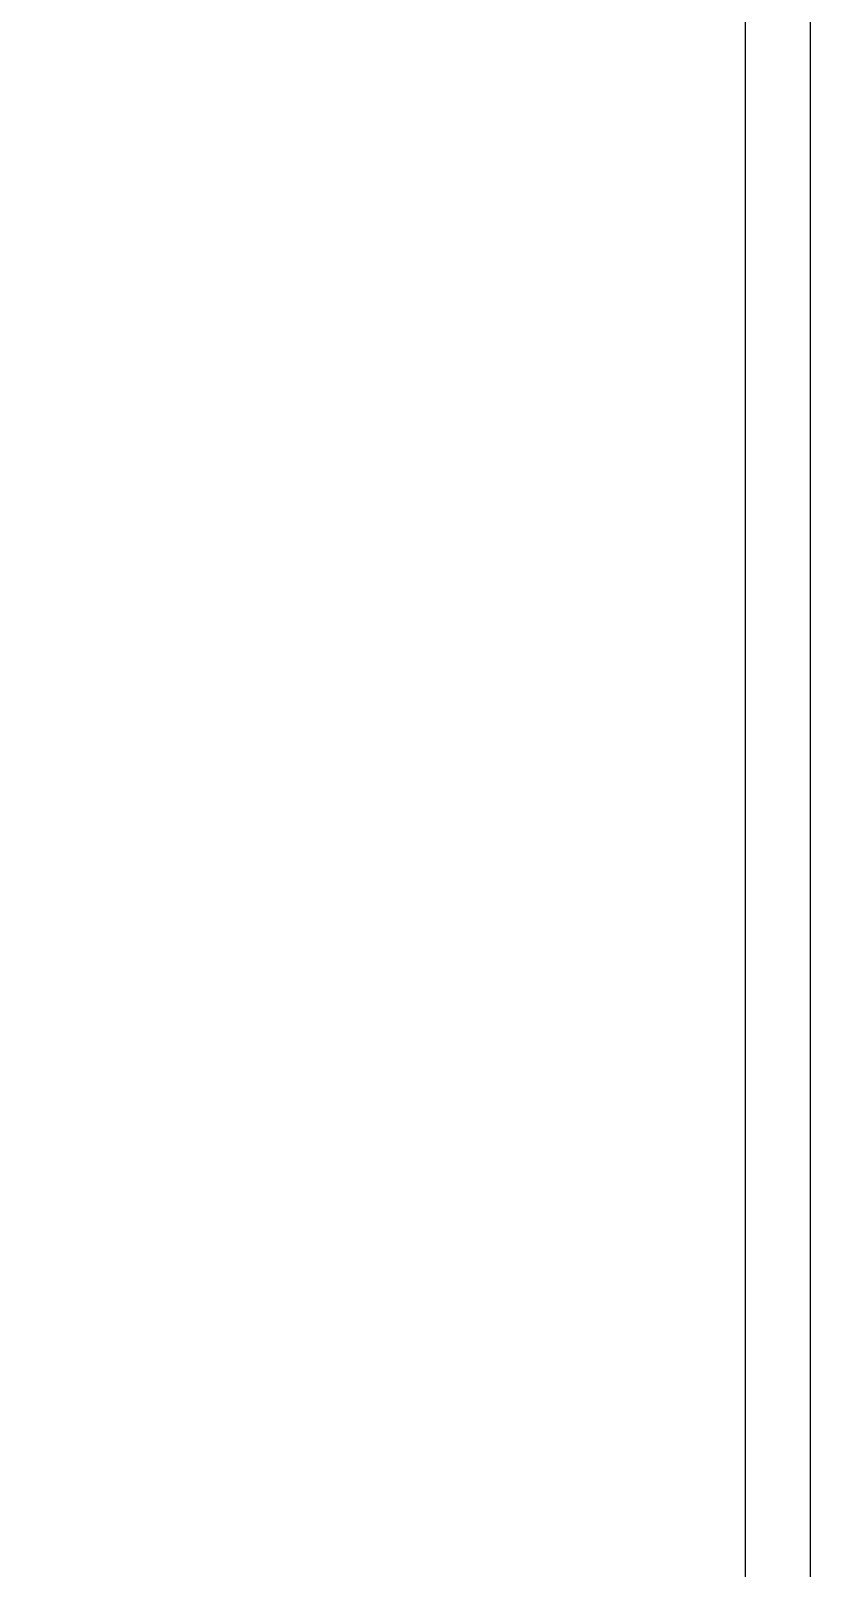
# Model space of a CAD drawing. Header units: centimetres. Extents: x 39595 to 63691, y -25920 to -14518.
# Drawn here: x 57230 to 57633, y -24471 to -23675 of the extents above; entities that cross this region are included whole.
import ezdxf

# ---------------------------------------------------------------- set-up
doc = ezdxf.new("R2010")
doc.units = ezdxf.units.CM
doc.header["$LTSCALE"] = 50.8
doc.layers.add('prlm-ZCARTOUCHE', color=250, linetype='Continuous', lineweight=25)

msp = doc.modelspace()

# ---------------------------------------------------------------- linework, layer by layer
at = {"layer": 'prlm-ZCARTOUCHE'}
for points in [[(54626.93371131661, -22896.27107269169), (57633.13848916223, -22896.27107269169), (57633.13848916223, -25920.07538558658), (54626.93371131661, -25920.07538558658)], [(54660.63564066448, -22929.94371877861), (57599.43655981435, -22929.94371877861), (57599.43655981435, -25886.40273949967), (54660.63564066448, -25886.40273949967)]]:
    msp.add_lwpolyline(points, close=True, dxfattribs=at)

doc.saveas('drawing.dxf')
